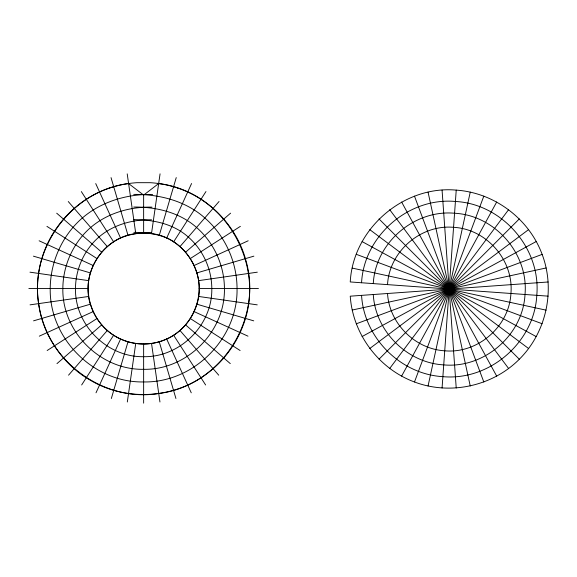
<?xml version="1.0" encoding="UTF-8"?>
<svg xmlns="http://www.w3.org/2000/svg" width="577" height="577" viewBox="0 0 577 577"><rect width="100%" height="100%" fill="white"/><g stroke="black" fill="none" stroke-linecap="round" stroke-linejoin="round"><path stroke-width="0.87" d="M145.974 233.108A70.993 64.249 -82.5 0 1 152.061 233.656C185.109 237.666 207.908 275.193 196.187 306.365C191.066 321.714 178.856 334.465 163.753 340.25C149.97 345.717 134.08 345.082 120.593 339.016C96.049 328.234 82.475 298.525 90.387 272.914C94.202 260.234 102.54 249.091 113.626 241.85C124.812 234.421 138.372 232.719 151.491 232.459M442.069 388.004L456.227 190.121C494.193 192.639 528.994 218.676 542.142 254.385C555.615 289.971 546.361 332.453 519.322 359.233C492.534 386.244 450.067 395.454 414.488 381.988C378.822 368.854 352.799 334.105 350.246 296.181L548.15 281.987M145.981 233.079L141.293 233.079A70.993 64.249 86.2 0 0 135.22 233.699C102.151 237.616 79.366 275.222 91.087 306.365C96.2 321.714 108.411 334.465 123.521 340.25C137.304 345.717 153.186 345.082 166.681 339.016C191.218 328.234 204.799 298.525 196.88 272.914C193.064 260.234 184.727 249.091 173.641 241.85C161.913 233.988 147.575 232.704 133.85 232.322M127.322 401.989L135.739 343.459M151.506 233.598L160.06 173.843M456.227 190.121C403.438 185.304 352.987 229.011 350.246 281.951L548.15 296.145M361.563 282.759C363.986 235.885 408.675 197.19 455.412 201.467C502.322 203.854 541.089 248.557 536.79 295.337C534.381 342.248 489.649 380.964 442.884 376.658C400.546 374.235 363.993 337.711 361.563 295.366M373.276 283.603C375.382 243.004 414.098 209.516 454.568 213.238C495.167 215.322 528.734 254.003 525.012 294.494C522.921 335.1 484.197 368.602 443.72 364.895C407.059 362.818 375.382 331.198 373.276 294.53M387.535 284.62C389.237 251.63 420.655 224.338 453.565 227.324C486.642 228.968 513.956 260.515 510.926 293.484C509.239 326.553 477.706 353.881 444.73 350.802C414.928 349.056 389.244 323.308 387.535 293.513M428.062 385.984L470.241 192.127M111.339 398.512L128.007 341.779M159.288 235.286L176.245 177.586M414.488 381.988L483.822 196.108M166.688 238.056L191.571 183.522M96.013 392.8L120.593 339.016M401.621 376.11L496.703 201.986M173.641 241.85L205.96 191.55M113.647 335.223L81.653 384.967M389.713 368.451L508.618 209.631M179.981 246.603L219.044 201.496M68.555 375.173L107.308 330.477M379.024 359.182L519.322 218.899M185.578 252.199L230.598 213.165M56.979 363.611L101.711 324.88M143.637 233.029L143.637 195.105L158.668 183.544C225.434 191.651 267.216 266.047 242.484 326.964C235.236 345.673 222.542 362.219 206.35 374.055C173.461 398.772 125.988 401.361 90.603 380.373C54.736 360.221 33.25 317.819 38.205 276.982C42.15 236.83 71.195 200.652 109.536 188.095M369.77 348.501L528.597 229.596M190.323 258.546L240.378 226.35M47.155 350.52L96.965 318.547M362.096 336.55L536.257 241.503M194.117 265.492L248.189 240.775M39.301 336.167L93.171 311.602M356.283 323.812L542.142 254.385M196.88 272.914L253.88 256.152M33.56 320.841L90.401 304.187M352.23 310.037L546.13 267.966M198.56 280.653L257.328 272.178M30.047 304.851L88.714 296.448M152.624 194.463C122.966 193.757 92.58 204.381 73.034 227.352C58.558 244.302 50.379 266.242 50.221 288.529C49.218 338.461 93.705 382.94 143.637 381.938C193.569 382.94 238.049 338.461 237.046 288.529C236.959 261.77 224.98 235.524 204.813 217.926C185.376 200.746 159.209 194.175 133.734 194.399M151.989 207.15C126.168 206.516 99.605 215.574 82.576 235.625C70.055 250.274 62.972 269.257 62.843 288.536C61.977 331.717 100.456 370.182 143.637 369.316C186.818 370.182 225.29 331.717 224.431 288.536C224.352 265.384 213.988 242.686 196.541 227.468C179.382 212.235 156.151 206.855 133.691 207.035M151.563 219.823C129.508 219.246 106.687 226.703 92.132 243.891C81.559 256.253 75.587 272.272 75.472 288.536C74.743 324.966 107.199 357.423 143.637 356.694C180.067 357.423 212.531 324.966 211.802 288.536C211.73 269.005 202.981 249.855 188.261 237.017C173.388 223.739 153.121 219.548 133.698 219.678M199.123 288.55L258.453 288.522M28.85 288.522L88.144 288.55M198.56 296.448L257.248 304.858M29.982 272.178L88.707 280.653M352.23 268.096L546.13 310.166M196.872 304.187L253.736 320.848M33.43 256.159L90.387 272.914M177.738 188.095C210.793 199.058 237.32 227.367 246.083 261.078C262.816 320.134 220.508 385.941 158.725 393.507C102.778 402.703 45.597 359.897 38.652 303.617C29.456 247.648 72.291 190.439 128.599 183.544L143.637 195.105M542.142 323.747L356.283 254.313M194.103 311.602L247.987 336.175M39.121 240.789L93.157 265.492M362.096 241.583L536.257 336.629M46.932 226.372L96.943 258.546M190.309 318.547L240.126 350.527M369.77 229.632L528.597 348.537M230.302 363.618L185.563 324.88M56.705 213.202L101.689 252.199M379.024 218.943L519.322 359.233M68.259 201.532L107.286 246.603M179.966 330.477L218.726 375.18M389.713 209.682L508.618 368.501M81.343 191.593L113.626 241.85M173.627 335.223L205.621 384.974M401.621 202.022L496.703 376.146M191.261 392.807L166.681 339.016M95.724 183.58L120.579 238.056M414.488 196.144L483.822 382.024M111.044 177.637L127.979 235.286M159.259 341.779L175.935 398.512M428.062 192.148L470.241 386.006M127.214 173.872L135.768 233.598M151.527 343.459L159.952 401.989M442.069 190.129L456.227 388.011M143.637 344.022L143.637 403.157M109.543 188.131A109.522 106.348 79 0 1 125.216 184.056L127.539 183.702A118.292 114.866 84.9 0 1 136.864 182.685L150.409 182.693A118.718 115.277 -83.7 0 1 157.398 183.371L162.05 184.077A109.522 106.348 -72.5 0 1 177.745 188.073"/></g></svg>
